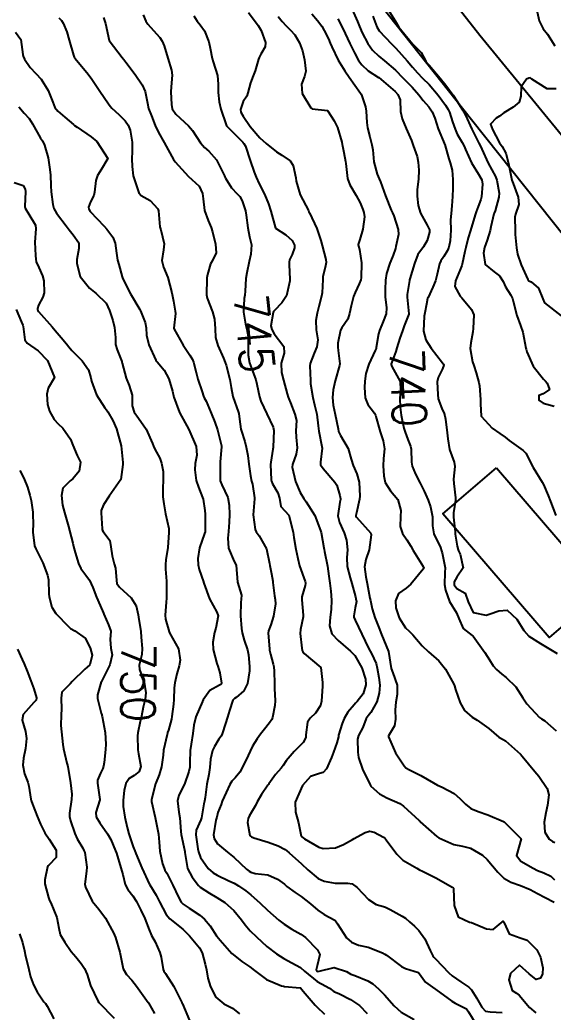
# Model space of a CAD drawing. Header units: metres. Extents: x 298520 to 308411, y 7433745 to 7450750.
# Drawn here: x 304518.4 to 304581.7, y 7439459.6 to 7439577.2 of the extents above; entities that cross this region are included whole.
import ezdxf
from ezdxf.enums import TextEntityAlignment as Align

# ---------------------------------------------------------------- set-up
doc = ezdxf.new("R2010")
doc.units = ezdxf.units.M
doc.header["$LTSCALE"] = 10
for name, color, linetype in [('Cotas', 45, 'Continuous'), ('Curvas de Nivel 1m', 11, 'Continuous'), ('Curvas de Nivel 5m', 15, 'Continuous'), ('Edificações', 30, 'Continuous'), ('Vias Primárias', 230, 'Continuous')]:
    doc.layers.add(name, color=color, linetype=linetype)
doc.styles.add('Style-STANDARD', font='STANDARD.shx')

msp = doc.modelspace()

# ---------------------------------------------------------------- linework, layer by layer
at = {"layer": 'Curvas de Nivel 1m', "flags": 128}
for points, elevation in [([(304557.83, 7439578.37), (304558.45, 7439576.95), (304558.68, 7439576.36), (304559.01, 7439575.63), (304559.68, 7439574.35), (304560.22, 7439573.58), (304560.98, 7439572.87), (304561.66, 7439572.32), (304562.96, 7439571.19), (304563.84, 7439570.3), (304564.94, 7439569.17), (304565.74, 7439568.28), (304566.26, 7439567.62), (304566.91, 7439566.86), (304567.32, 7439566.26), (304567.62, 7439565.53), (304568.03, 7439564.25), (304568.85, 7439562.28), (304568.87, 7439562.25), (304569.29, 7439560.68), (304569.45, 7439560.23), (304569.7, 7439559.34), (304569.78, 7439558.23), (304569.76, 7439557.19), (304569.72, 7439556.23), (304569.66, 7439555.11), (304569.56, 7439554.23), (304569.5, 7439553.48), (304569.53, 7439552.23), (304569.45, 7439550.96), (304569.3, 7439550.23), (304569.13, 7439549.81), (304568.7, 7439549.13), (304568.33, 7439548.6), (304568.18, 7439548.25), (304567.89, 7439547.03), (304567.7, 7439546.25), (304567.41, 7439545.49), (304566.83, 7439544.26), (304566.78, 7439544.12), (304566.63, 7439543.45), (304566.45, 7439542.43), (304566.42, 7439542.26), (304566.38, 7439542.04), (304566.28, 7439540.26), (304566.58, 7439539.23), (304567.19, 7439538.25), (304568.55, 7439536.52), (304568.67, 7439536.36), (304568.69, 7439536.24), (304568.54, 7439535.81), (304568.01, 7439534.76), (304567.91, 7439534.25), (304567.98, 7439532.77), (304568.04, 7439532.24), (304568.48, 7439531.12), (304568.74, 7439530.5), (304568.8, 7439530.24), (304568.88, 7439529.82), (304569.11, 7439528.23), (304569.16, 7439527.51), (304569.38, 7439526.23), (304569.91, 7439524.73), (304570, 7439524.22), (304569.86, 7439522.74), (304569.87, 7439522.23), (304570.07, 7439520.51), (304570.07, 7439520.22), (304569.83, 7439518.72), (304569.83, 7439518.22), (304570.03, 7439516.5), (304570.06, 7439516.22), (304570.29, 7439514.78), (304570.4, 7439514.34), (304570.45, 7439514.22), (304570.65, 7439513.84), (304570.98, 7439512.21), (304570.24, 7439511.11), (304569.91, 7439510.55), (304569.91, 7439510.22), (304570.23, 7439509.79), (304571.23, 7439509.21), (304571.6, 7439508.2), (304572.19, 7439506.91), (304573.73, 7439506.63), (304574.19, 7439506.76), (304575.22, 7439507.13), (304576.2, 7439507.22), (304577.36, 7439506.13), (304578.17, 7439504.8), (304578.79, 7439504.11), (304580.15, 7439503.27), (304582.13, 7439502.07)], 739), ([(304562.15, 7439578.32), (304563.03, 7439576.85), (304563.37, 7439576.31), (304564.99, 7439574.34), (304565.04, 7439574.29), (304566, 7439573.29), (304566.58, 7439572.27), (304566.74, 7439572.03), (304566.97, 7439571.78), (304568.28, 7439570.25), (304568.94, 7439569.44), (304569.82, 7439568.23), (304570.24, 7439567.55), (304570.91, 7439566.48), (304571.07, 7439566.21), (304571.26, 7439565.85), (304572.01, 7439564.2), (304572.86, 7439562.55), (304573.04, 7439562.19), (304573.19, 7439561.85), (304573.94, 7439560.18), (304574.81, 7439558.6), (304574.98, 7439558.17), (304575.26, 7439556.63), (304575.24, 7439556.16), (304574.77, 7439554.53), (304574.67, 7439554.27), (304574.64, 7439554.17), (304574.29, 7439552.63), (304574.18, 7439552.18), (304573.84, 7439551.06), (304573.54, 7439550.18), (304573.39, 7439549.5), (304573.6, 7439548.18), (304574.67, 7439547.3), (304575.32, 7439546.81), (304575.74, 7439546.15), (304576.02, 7439545.51), (304576.65, 7439544.53), (304576.85, 7439544.14), (304576.94, 7439543.83), (304577.37, 7439542.13), (304577.81, 7439540.92), (304578.07, 7439540.13), (304578.44, 7439538.24), (304578.48, 7439538.12), (304578.56, 7439537.8), (304579.3, 7439536.11), (304580.53, 7439534.56), (304580.76, 7439534.33), (304580.97, 7439534.09), (304581.25, 7439533.35), (304580.5, 7439532.85), (304579.98, 7439532.63), (304579.95, 7439532.11), (304580.49, 7439531.74), (304581.8, 7439531.39)], 737), ([(304523.03, 7439577.41), (304523.34, 7439577.1), (304523.56, 7439576.78), (304523.98, 7439575.74), (304524.26, 7439574.77), (304524.76, 7439572.98), (304524.83, 7439572.76), (304524.88, 7439572.67), (304524.97, 7439572.58), (304526.51, 7439570.74), (304526.94, 7439570.15), (304527.88, 7439568.73), (304528.91, 7439567.2), (304529.11, 7439566.92), (304529.3, 7439566.71), (304530.13, 7439565.94), (304530.89, 7439565.2), (304531.25, 7439564.69), (304531.49, 7439564.07), (304531.72, 7439562.68), (304531.72, 7439561.56), (304531.69, 7439560.68), (304531.71, 7439559.79), (304531.86, 7439558.68), (304532.35, 7439557.12), (304532.53, 7439556.67), (304532.78, 7439556.33), (304533.86, 7439555.74), (304534.76, 7439554.77), (304534.82, 7439554.64), (304534.87, 7439554.53), (304535, 7439552.64), (304535.11, 7439552.26), (304535.54, 7439550.63), (304535.44, 7439549.89), (304535.24, 7439548.63), (304535.45, 7439547.86), (304535.94, 7439546.63), (304536.45, 7439544.82), (304536.49, 7439544.62), (304536.63, 7439543.83), (304536.84, 7439542.62), (304536.85, 7439542.38), (304536.67, 7439540.62), (304536.69, 7439540.52), (304537.77, 7439538.61), (304538.55, 7439537.44), (304538.88, 7439536.93), (304539.01, 7439536.59), (304539.32, 7439535.37), (304539.53, 7439534.58), (304540.02, 7439533.06), (304540.18, 7439532.57), (304540.28, 7439532.36), (304540.49, 7439531.97), (304541.1, 7439530.56), (304541.52, 7439529.5), (304541.84, 7439528.56), (304542.31, 7439526.67), (304542.32, 7439526.55), (304542.18, 7439524.78), (304542.17, 7439524.55), (304542.15, 7439522.78), (304542.17, 7439522.55), (304542.37, 7439522.04), (304543.09, 7439520.54), (304543.25, 7439519.63), (304543.28, 7439518.54), (304543.22, 7439517.64), (304543.15, 7439516.54), (304543.09, 7439515.75), (304543.14, 7439514.54), (304543.84, 7439512.96), (304544.06, 7439512.53), (304544.23, 7439510.53), (304544.69, 7439509), (304544.67, 7439508.52), (304544.61, 7439508.12), (304544.56, 7439506.52), (304544.69, 7439505.04), (304544.78, 7439504.52), (304545.02, 7439503.65), (304545.39, 7439502.51), (304545.53, 7439501.91), (304545.64, 7439500.51), (304545.63, 7439500.02), (304545.4, 7439498.51), (304544.96, 7439497.64), (304544.07, 7439496.86), (304543.87, 7439496.73), (304543.67, 7439496.53), (304543.26, 7439495.33), (304543.03, 7439494.54), (304542.79, 7439493.78), (304542.4, 7439492.55), (304542.27, 7439492.28), (304542.01, 7439491.9), (304541.49, 7439491.06), (304541.25, 7439490.56), (304541, 7439489.54), (304540.93, 7439488.56), (304540.81, 7439487.71), (304540.6, 7439486.57), (304540.38, 7439485.02), (304540.3, 7439484.57), (304540.24, 7439484.25), (304539.97, 7439482.58), (304539.89, 7439482.36), (304539.33, 7439481.14), (304539.28, 7439480.59), (304539.51, 7439478.93), (304539.58, 7439478.58), (304539.84, 7439477.88), (304540.74, 7439476.57), (304541.33, 7439476.07), (304541.82, 7439475.81), (304543.2, 7439475.14), (304543.81, 7439474.85), (304544.01, 7439474.73), (304544.35, 7439474.52), (304545.22, 7439473.93), (304545.79, 7439473.48), (304546.92, 7439472.49), (304547.77, 7439471.66), (304549.12, 7439470.47), (304549.75, 7439469.98), (304550.68, 7439469.39), (304551.74, 7439468.82), (304552.27, 7439468.42), (304553.71, 7439466.95), (304553.98, 7439466.41), (304553.69, 7439465.07), (304553.54, 7439464.56), (304553.62, 7439464.41), (304553.68, 7439464.37), (304553.91, 7439464.41), (304555.69, 7439464.84), (304557.17, 7439464.37), (304557.68, 7439464.08), (304558.14, 7439463.89), (304559.67, 7439463.29), (304560.27, 7439462.93), (304560.96, 7439462.32), (304561.65, 7439461.61), (304562.82, 7439460.3), (304563.63, 7439459.57), (304565.19, 7439458.71)], 747), ([(304528.32, 7439577.44), (304528.58, 7439576.72), (304529, 7439574.72), (304530.54, 7439572.7), (304530.73, 7439572.45), (304530.97, 7439572.14), (304532.08, 7439570.68), (304532.93, 7439569.46), (304533.27, 7439568.66), (304533.54, 7439567.29), (304533.68, 7439566.66), (304534.01, 7439565.77), (304534.47, 7439564.65), (304534.87, 7439563.82), (304535.53, 7439562.63), (304535.99, 7439561.77), (304536.64, 7439560.62), (304536.83, 7439560.35), (304538.4, 7439558.6), (304538.8, 7439558.25), (304539.66, 7439557.45), (304540.07, 7439556.58), (304540.13, 7439555.94), (304540.32, 7439554.58), (304540.75, 7439553.39), (304541.08, 7439552.57), (304541.25, 7439552.04), (304541.61, 7439550.56), (304541.7, 7439549.56), (304541.21, 7439548.56), (304541.01, 7439548.23), (304540.67, 7439546.98), (304540.6, 7439546.57), (304540.59, 7439546.5), (304540.54, 7439544.57), (304540.64, 7439544.17), (304541.27, 7439542.56), (304541.48, 7439541.68), (304541.57, 7439540.56), (304541.63, 7439539.5), (304541.88, 7439538.56), (304542.55, 7439537.07), (304542.76, 7439536.55), (304542.87, 7439536.22), (304543.31, 7439534.54), (304543.46, 7439533.59), (304543.68, 7439532.54), (304544.36, 7439530.64), (304544.39, 7439530.53), (304544.47, 7439529.85), (304544.6, 7439528.67), (304544.64, 7439528.53), (304545.11, 7439527.2), (304545.27, 7439526.52), (304545.43, 7439525.54), (304545.56, 7439524.51), (304545.76, 7439523.13), (304545.9, 7439522.51), (304545.99, 7439522.13), (304546.24, 7439520.5), (304546.23, 7439520.38), (304546.08, 7439518.5), (304546.31, 7439516.76), (304546.42, 7439516.5), (304546.78, 7439516.01), (304547.67, 7439514.49), (304548.01, 7439512.73), (304548.05, 7439512.48), (304548.24, 7439511.52), (304548.4, 7439510.65), (304548.43, 7439510.48), (304548.63, 7439508.89), (304548.69, 7439508.47), (304548.73, 7439507.95), (304548.51, 7439506.48), (304548.17, 7439505.47), (304547.9, 7439504.75), (304547.87, 7439504.48), (304548, 7439502.61), (304548.02, 7439502.48), (304548.13, 7439502), (304548.44, 7439500.8), (304548.53, 7439500.48), (304548.59, 7439499.99), (304548.62, 7439498.47), (304548.63, 7439497.93), (304548.68, 7439496.47), (304548.64, 7439495.89), (304548.37, 7439494.48), (304548.29, 7439494.23), (304548.03, 7439493.87), (304547.41, 7439493.09), (304546.94, 7439492.49), (304546.54, 7439491.97), (304546, 7439491.1), (304545.71, 7439490.5), (304545.47, 7439489.99), (304544.76, 7439488.52), (304544.49, 7439488), (304543.95, 7439487.33), (304543.56, 7439486.92), (304543.3, 7439486.54), (304542.87, 7439485.6), (304542.42, 7439484.55), (304542.27, 7439484.19), (304541.9, 7439483.23), (304541.76, 7439482.69), (304541.72, 7439482.55), (304541.66, 7439482.32), (304541.37, 7439480.56), (304541.44, 7439480.13), (304541.86, 7439479.53), (304543.04, 7439478.54), (304543.84, 7439477.88), (304545.29, 7439476.51), (304545.59, 7439476.27), (304545.82, 7439476.15), (304546.3, 7439476.01), (304547.82, 7439475.83), (304548.96, 7439475.32), (304549.81, 7439474.73), (304549.94, 7439474.59), (304550.08, 7439474.46), (304551.08, 7439473.73), (304551.79, 7439473.26), (304552.87, 7439472.42), (304553.77, 7439471.64), (304554.5, 7439471.14), (304555.75, 7439470.47), (304555.86, 7439470.38), (304556.09, 7439470.03), (304557.17, 7439468.37), (304557.73, 7439467.84), (304558.57, 7439467.5), (304559.72, 7439467.26), (304561.44, 7439466.59), (304561.7, 7439466.44), (304561.9, 7439466.31), (304563.69, 7439464.99), (304564.15, 7439464.74), (304565.68, 7439464.27), (304566.52, 7439463.1), (304567.65, 7439462.31), (304567.77, 7439462.24), (304569.64, 7439460.85), (304570.04, 7439460.61), (304570.93, 7439460.2), (304571.38, 7439459.94), (304571.63, 7439459.6), (304572.51, 7439458.18)], 746), ([(304539.03, 7439577.63), (304539.44, 7439577.01), (304539.79, 7439576.59), (304540.29, 7439575.85), (304540.81, 7439574.57), (304540.99, 7439573.8), (304541.22, 7439572.57), (304541.34, 7439572.2), (304541.86, 7439570.56), (304541.94, 7439569.56), (304541.93, 7439568.56), (304542.04, 7439567.43), (304542.23, 7439566.56), (304542.88, 7439564.73), (304542.94, 7439564.6), (304542.97, 7439564.55), (304544.86, 7439562.68), (304544.99, 7439562.52), (304545.17, 7439562.2), (304545.74, 7439560.51), (304546.2, 7439559.12), (304546.43, 7439558.5), (304546.8, 7439557.73), (304547.42, 7439556.49), (304547.9, 7439555.36), (304548.19, 7439554.49), (304548.73, 7439552.48), (304549.94, 7439551.68), (304550.72, 7439551.01), (304551, 7439550.45), (304551, 7439550.15), (304550.7, 7439549.34), (304550.4, 7439548.74), (304550.35, 7439548.46), (304550.35, 7439548.12), (304550.45, 7439546.45), (304550.44, 7439546.24), (304550.02, 7439544.46), (304549.47, 7439543.63), (304548.62, 7439542.7), (304548.51, 7439542.58), (304548.47, 7439542.48), (304548.18, 7439540.9), (304548.28, 7439540.48), (304548.59, 7439539.97), (304549.73, 7439538.46), (304549.76, 7439537.67), (304549.42, 7439536.47), (304549.44, 7439535.38), (304549.66, 7439534.46), (304550.12, 7439532.84), (304550.23, 7439532.45), (304550.3, 7439532.26), (304550.49, 7439531.78), (304551.04, 7439530.44), (304551.21, 7439529.69), (304551.15, 7439528.44), (304551.17, 7439527.71), (304551.31, 7439526.44), (304551.17, 7439525.69), (304550.73, 7439524.45), (304550.71, 7439524.14), (304551.09, 7439522.44), (304551.64, 7439521.16), (304552.08, 7439520.43), (304552.35, 7439520.04), (304553.38, 7439518.42), (304554.08, 7439516.64), (304554.13, 7439516.41), (304554.29, 7439515.5), (304554.46, 7439514.58), (304554.49, 7439514.41), (304554.53, 7439514.16), (304554.9, 7439512.4), (304555.07, 7439511.23), (304555.17, 7439510.4), (304555.3, 7439509.47), (304555.39, 7439508.39), (304555.32, 7439507.27), (304555.2, 7439506.39), (304555.13, 7439505.35), (304555.42, 7439504.39), (304556.15, 7439503.59), (304557.64, 7439502.36), (304558.13, 7439501.82), (304558.96, 7439500.35), (304559.41, 7439499.04), (304559.46, 7439498.35), (304559.14, 7439497.28), (304558.42, 7439496.36), (304558.24, 7439496.18), (304558.06, 7439496), (304557.3, 7439495.11), (304556.89, 7439494.37), (304556.65, 7439493.76), (304556.22, 7439492.38), (304556.19, 7439492.2), (304556, 7439491.48), (304555.61, 7439490.39), (304555.36, 7439489.76), (304554.77, 7439488.4), (304554.39, 7439487.98), (304553.96, 7439487.85), (304552.9, 7439487.48), (304551.94, 7439486.43), (304551.08, 7439484.44), (304551.1, 7439483.25), (304551.33, 7439482.44), (304551.45, 7439482), (304551.79, 7439480.43), (304551.82, 7439480.38), (304551.87, 7439480.34), (304552.18, 7439480.12), (304553.86, 7439479.11), (304554.4, 7439478.95), (304555.86, 7439479.04), (304556.8, 7439479.43), (304557.87, 7439480.04), (304558.08, 7439480.15), (304558.41, 7439480.35), (304559.35, 7439480.87), (304559.88, 7439481.01), (304560.45, 7439480.9), (304561.54, 7439480.32), (304561.72, 7439480.16), (304561.87, 7439479.97), (304563.11, 7439478.3), (304563.84, 7439477.58), (304565.48, 7439476.61), (304565.83, 7439476.43), (304566.17, 7439476.26), (304567.81, 7439475.43), (304569.67, 7439474.36), (304569.8, 7439474.29), (304569.84, 7439474.26), (304569.86, 7439474.22), (304569.86, 7439474.16), (304569.93, 7439472.22), (304570.41, 7439470.86), (304571.75, 7439470.24), (304571.98, 7439470.19), (304573.75, 7439469.45), (304574.56, 7439469.34), (304575.5, 7439470.15), (304575.63, 7439470.27), (304575.75, 7439470.33), (304575.83, 7439470.23), (304575.85, 7439470.15), (304576.43, 7439468.83), (304577.74, 7439468.39), (304578.59, 7439468.11), (304579.72, 7439466.95), (304580.16, 7439466.09), (304580.43, 7439464.83), (304580.39, 7439464.09), (304580.18, 7439463.59), (304579.67, 7439463.45), (304578.81, 7439464.11), (304577.69, 7439465.12), (304576.62, 7439464.14), (304576.4, 7439463.41), (304576.79, 7439462.13), (304577.33, 7439461.8), (304577.65, 7439461.56), (304578.85, 7439460.11), (304579.63, 7439459.48)], 744), ([(304545.53, 7439578.02), (304546.67, 7439576.5), (304547.02, 7439575.9), (304547.53, 7439574.49), (304547.51, 7439573.98), (304546.98, 7439573.08), (304546.78, 7439572.7), (304546.71, 7439572.5), (304546.33, 7439571.13), (304546.09, 7439570.51), (304545.76, 7439569.69), (304545.45, 7439568.51), (304545.31, 7439568.13), (304544.91, 7439567.47), (304544.58, 7439566.52), (304544.62, 7439566.24), (304544.9, 7439565.74), (304545.72, 7439564.51), (304546.86, 7439563.19), (304547.64, 7439562.49), (304548.84, 7439561.54), (304549.5, 7439561.13), (304550.48, 7439560.46), (304550.82, 7439559.91), (304551.14, 7439558.45), (304551.19, 7439558.06), (304551.66, 7439556.44), (304552.63, 7439554.57), (304552.7, 7439554.43), (304552.76, 7439554.31), (304553.64, 7439552.42), (304554.1, 7439551.03), (304554.26, 7439550.41), (304554.69, 7439548.76), (304554.74, 7439548.41), (304554.68, 7439548.02), (304554.36, 7439546.72), (304554.34, 7439546.41), (304554.25, 7439544.81), (304554.17, 7439544.41), (304553.86, 7439543.18), (304553.67, 7439542.42), (304553.5, 7439541.53), (304553.56, 7439540.42), (304553.74, 7439539.25), (304553.64, 7439538.42), (304553.33, 7439537.65), (304552.84, 7439536.43), (304552.8, 7439536.16), (304552.87, 7439534.43), (304552.9, 7439534.04), (304553.16, 7439532.42), (304553.37, 7439531.53), (304553.64, 7439530.42), (304553.81, 7439529.06), (304553.89, 7439528.42), (304554.24, 7439526.6), (304554.26, 7439526.41), (304554.07, 7439524.75), (304554.06, 7439524.41), (304554.4, 7439523.99), (304555.78, 7439522.39), (304555.99, 7439522), (304556.36, 7439520.78), (304556.43, 7439520.38), (304556.43, 7439520.31), (304556.35, 7439520), (304556.14, 7439518.38), (304556.32, 7439517.61), (304556.88, 7439516.37), (304557.16, 7439515.5), (304557.29, 7439514.37), (304557.21, 7439513.43), (304557.25, 7439512.37), (304557.58, 7439511.03), (304557.78, 7439510.36), (304558.22, 7439508.78), (304558.31, 7439508.36), (304558.32, 7439508.25), (304558.2, 7439507.47), (304558.02, 7439506.52), (304558.04, 7439506.36), (304558.18, 7439506.01), (304558.99, 7439504.35), (304559.78, 7439502.7), (304559.97, 7439502.34), (304560.13, 7439502.05), (304560.67, 7439500.88), (304560.8, 7439500.33), (304560.99, 7439499.22), (304561.09, 7439498.33), (304561.04, 7439497.36), (304560.76, 7439496.33), (304560.05, 7439495.09), (304559.71, 7439494.68), (304559.49, 7439494.35), (304559.08, 7439493.3), (304558.57, 7439492.35), (304558.44, 7439491.93), (304558.49, 7439490.36), (304558.59, 7439489.75), (304559.05, 7439488.35), (304559.95, 7439486.5), (304560.05, 7439486.34), (304561.05, 7439485.44), (304561.93, 7439484.98), (304563.48, 7439484.29), (304563.92, 7439483.99), (304565.77, 7439482.26), (304565.83, 7439482.2), (304565.89, 7439482.11), (304566.89, 7439481.24), (304567.87, 7439480.39), (304568.09, 7439480.24), (304569.87, 7439479.44), (304570.9, 7439479.24), (304571.86, 7439479.01), (304573.3, 7439478.18), (304573.85, 7439477.65), (304575.09, 7439476.16), (304575.82, 7439475.45), (304576.64, 7439474.97), (304577.81, 7439474.58), (304578.93, 7439474.11), (304579.8, 7439473.63), (304580.72, 7439473.16), (304581.78, 7439472.58)], 743), ([(304549.03, 7439577.55), (304549.52, 7439576.96), (304550, 7439576.47), (304550.51, 7439575.95), (304551.01, 7439575.37), (304551.58, 7439574.44), (304551.93, 7439573.49), (304552.19, 7439572.44), (304552.32, 7439571.07), (304552.18, 7439570.44), (304551.82, 7439569.56), (304551.91, 7439568.44), (304552.91, 7439566.75), (304553.09, 7439566.62), (304554.9, 7439566.41), (304555.69, 7439565.2), (304556.1, 7439564.39), (304556.58, 7439562.66), (304556.65, 7439562.38), (304556.69, 7439562.22), (304556.84, 7439561.44), (304557.04, 7439560.38), (304557.06, 7439560.14), (304557.27, 7439558.38), (304557.54, 7439557.63), (304558.28, 7439556.36), (304558.77, 7439555.49), (304559.1, 7439554.69), (304559.21, 7439554.35), (304559.28, 7439553.83), (304559.08, 7439552.35), (304558.72, 7439551.13), (304558.54, 7439550.54), (304558.58, 7439550.36), (304558.71, 7439549.93), (304558.92, 7439548.36), (304558.88, 7439546.57), (304558.84, 7439546.36), (304558.66, 7439545.88), (304558.17, 7439544.84), (304558, 7439544.37), (304557.71, 7439543.29), (304557.52, 7439542.37), (304557.3, 7439541.68), (304556.6, 7439540.67), (304556.44, 7439540.38), (304556.13, 7439538.83), (304556.12, 7439538.39), (304556.16, 7439537.98), (304556.35, 7439536.38), (304556.34, 7439536.18), (304555.81, 7439534.39), (304555.59, 7439533.31), (304555.51, 7439532.39), (304555.58, 7439531.49), (304555.79, 7439530.39), (304556.15, 7439528.68), (304556.22, 7439528.38), (304556.27, 7439528.21), (304556.44, 7439527.92), (304557.35, 7439526.37), (304557.7, 7439525.08), (304557.93, 7439524.36), (304558.39, 7439523.36), (304558.65, 7439522.36), (304558.73, 7439520.73), (304558.7, 7439520.35), (304558.34, 7439518.73), (304558.26, 7439518.43), (304558.26, 7439518.36), (304558.33, 7439518.22), (304560.02, 7439516.33), (304560.08, 7439516.12), (304559.83, 7439514.34), (304559.43, 7439513.19), (304559.27, 7439512.35), (304559.43, 7439511.16), (304559.61, 7439510.35), (304559.94, 7439508.62), (304559.99, 7439508.34), (304560.2, 7439507.37), (304560.52, 7439506.33), (304560.99, 7439505.14), (304561.29, 7439504.32), (304562.13, 7439502.31), (304562.46, 7439500.31), (304562.64, 7439499.77), (304563.15, 7439498.3), (304563.17, 7439497.21), (304563, 7439496.3), (304562.94, 7439495.41), (304562.98, 7439494.3), (304562.84, 7439493.5), (304562.15, 7439492.31), (304562.13, 7439492.19), (304562.98, 7439490.3), (304563.98, 7439488.76), (304564.21, 7439488.52), (304564.64, 7439488.28), (304565.96, 7439487.62), (304567.46, 7439486.73), (304567.95, 7439486.47), (304568.49, 7439486.23), (304569.94, 7439485.48), (304570.6, 7439484.88), (304571.25, 7439484.2), (304571.92, 7439483.7), (304572.76, 7439483.33), (304573.9, 7439482.94), (304575.77, 7439482.14), (304575.86, 7439482.1), (304575.89, 7439482.08), (304577.87, 7439480.12), (304577.31, 7439478.13), (304577.84, 7439477.45), (304579.31, 7439476.63), (304579.83, 7439476.37), (304580.58, 7439476.09), (304581.41, 7439475.67), (304581.81, 7439475.25)], 742), ([(304553.04, 7439577.86), (304553.71, 7439577.1), (304554.24, 7439576.41), (304554.52, 7439575.91), (304555, 7439574.92), (304555.23, 7439574.4), (304555.41, 7439573.97), (304556.16, 7439572.39), (304556.96, 7439571.12), (304557.48, 7439570.37), (304558.8, 7439568.48), (304558.88, 7439568.36), (304558.92, 7439568.26), (304559.41, 7439566.85), (304559.48, 7439566.35), (304559.55, 7439565.01), (304559.65, 7439564.35), (304559.93, 7439563.28), (304560.17, 7439562.34), (304560.26, 7439561.75), (304560.41, 7439560.34), (304560.81, 7439558.88), (304561.03, 7439558.33), (304561.17, 7439557.96), (304561.79, 7439556.32), (304562.46, 7439554.62), (304562.59, 7439554.31), (304562.76, 7439553.93), (304563.28, 7439552.3), (304563.31, 7439551.72), (304563.02, 7439550.31), (304562.96, 7439550.05), (304562.7, 7439549.27), (304562.4, 7439548.6), (304562.29, 7439548.31), (304561.89, 7439547.1), (304561.78, 7439546.32), (304561.75, 7439545.22), (304561.74, 7439544.32), (304561.9, 7439543.04), (304561.87, 7439542.32), (304561.51, 7439541.42), (304561.05, 7439540.33), (304560.96, 7439539.96), (304560.69, 7439538.33), (304560.67, 7439538.22), (304560.56, 7439537.98), (304559.82, 7439536.34), (304559.45, 7439535.27), (304559.32, 7439534.35), (304559.28, 7439533.58), (304559.36, 7439532.35), (304559.7, 7439531.56), (304560.48, 7439530.54), (304560.59, 7439530.33), (304560.63, 7439530.16), (304561.16, 7439528.32), (304561.49, 7439527.26), (304561.65, 7439526.32), (304561.56, 7439525.17), (304561.52, 7439524.32), (304561.58, 7439523.13), (304561.72, 7439522.32), (304562.36, 7439521.34), (304563.24, 7439520.3), (304563.6, 7439519.03), (304563.56, 7439518.3), (304563.51, 7439517.11), (304563.8, 7439516.3), (304564.3, 7439515.53), (304564.78, 7439514.77), (304565.05, 7439514.28), (304566.25, 7439512.38), (304566.32, 7439512.26), (304566.33, 7439512.19), (304566.25, 7439512.08), (304564.77, 7439510.28), (304564.23, 7439509.82), (304563.34, 7439509.18), (304562.98, 7439508.3), (304563.01, 7439507.49), (304563.39, 7439506.3), (304564.17, 7439505.09), (304564.58, 7439504.7), (304565.02, 7439504.28), (304566.14, 7439502.96), (304566.89, 7439502.25), (304568.12, 7439501.19), (304568.9, 7439500.23), (304569.89, 7439498.43), (304569.97, 7439498.22), (304570.09, 7439497.81), (304570.65, 7439496.21), (304571.16, 7439495.31), (304572.05, 7439494.53), (304572.64, 7439494.18), (304574.03, 7439493.17), (304575.21, 7439492.15), (304575.74, 7439491.87), (304576.01, 7439491.7), (304577.79, 7439490.12), (304577.99, 7439489.9), (304579.51, 7439488.1), (304579.96, 7439487.55), (304580.97, 7439486.08), (304581.16, 7439485.3), (304581.01, 7439484.08), (304580.81, 7439483.18), (304580.6, 7439482.09), (304580.67, 7439480.88), (304581.21, 7439480.08), (304581.58, 7439479.79), (304581.87, 7439479.65)], 741), ([(304560.28, 7439577.59), (304560.75, 7439576.33), (304561.02, 7439575.88), (304562.5, 7439574.31), (304562.99, 7439573.82), (304564.34, 7439572.3), (304564.97, 7439571.55), (304565.56, 7439570.88), (304566.16, 7439570.27), (304566.94, 7439569.49), (304568.04, 7439568.25), (304568.91, 7439567.05), (304569.22, 7439566.54), (304569.36, 7439566.23), (304569.74, 7439565.08), (304570.03, 7439564.22), (304570.28, 7439563.63), (304570.86, 7439562.64), (304571.1, 7439562.21), (304571.28, 7439561.78), (304571.98, 7439560.2), (304572.81, 7439558.86), (304573.2, 7439558.19), (304573.3, 7439557.68), (304573.15, 7439556.19), (304573.08, 7439555.89), (304572.77, 7439555.04), (304572.53, 7439554.42), (304572.46, 7439554.19), (304572.08, 7439552.86), (304571.88, 7439552.2), (304571.6, 7439551.33), (304571.31, 7439550.2), (304571.2, 7439549.71), (304570.88, 7439548.21), (304570.85, 7439548.04), (304570.68, 7439547.64), (304570.09, 7439546.22), (304570, 7439545.56), (304570.64, 7439544.41), (304570.83, 7439544.21), (304571.98, 7439542.84), (304572.25, 7439542.19), (304572.19, 7439540.6), (304572.13, 7439540.19), (304571.89, 7439538.88), (304571.84, 7439538.2), (304572.11, 7439536.63), (304572.24, 7439536.19), (304572.53, 7439535.34), (304572.87, 7439534.19), (304572.92, 7439533.79), (304573.03, 7439532.18), (304573.03, 7439531.64), (304573.13, 7439530.18), (304574.45, 7439528.76), (304575.35, 7439528.16), (304575.98, 7439527.69), (304576.43, 7439527.33), (304578.13, 7439526.12), (304578.42, 7439525.79), (304579.28, 7439524.11), (304580.38, 7439522.38), (304580.52, 7439522.1), (304581.06, 7439520.79), (304581.36, 7439520.08), (304581.98, 7439518.42)], 738), ([(304579.78, 7439578.11), (304579.99, 7439577.06), (304580.47, 7439576.1), (304581.01, 7439575.46), (304581.86, 7439574.08)], 736), ([(304517.89, 7439575.72), (304518.5, 7439574.85), (304518.77, 7439573.05), (304518.8, 7439572.84), (304518.97, 7439572.49), (304519.64, 7439571.51), (304520.3, 7439570.82), (304520.94, 7439570.13), (304521.77, 7439568.8), (304522.31, 7439567.39), (304522.57, 7439566.79), (304522.9, 7439566.34), (304523.73, 7439565.62), (304524.75, 7439564.76), (304524.88, 7439564.66), (304525.19, 7439564.44), (304526.86, 7439563.31), (304527.53, 7439562.73), (304528.83, 7439560.72), (304528.07, 7439559.47), (304527.63, 7439558.73), (304527.41, 7439558.12), (304527.24, 7439556.74), (304527.17, 7439556.34), (304526.77, 7439555.59), (304526.55, 7439554.96), (304526.57, 7439554.74), (304526.76, 7439554.44), (304528.39, 7439552.72), (304528.73, 7439552.35), (304529.43, 7439551.42), (304529.71, 7439550.7), (304529.88, 7439549.52), (304529.98, 7439548.7), (304530.14, 7439548.16), (304530.54, 7439546.69), (304530.57, 7439546.6), (304530.66, 7439546.41), (304531.53, 7439544.68), (304532.62, 7439542.84), (304532.71, 7439542.67), (304533.25, 7439541.31), (304533.38, 7439540.66), (304533.44, 7439539.8), (304533.69, 7439538.66), (304534.54, 7439536.83), (304534.62, 7439536.72), (304534.69, 7439536.65), (304535.52, 7439535.63), (304536.09, 7439534.63), (304536.5, 7439533.17), (304536.62, 7439532.62), (304536.67, 7439532.44), (304537.36, 7439530.61), (304538.45, 7439528.6), (304539.32, 7439526.59), (304539.4, 7439525.57), (304539.21, 7439524.59), (304539.15, 7439523.83), (304539.33, 7439522.59), (304539.58, 7439521.79), (304540.08, 7439520.57), (304540.14, 7439520.36), (304540.34, 7439519.02), (304540.39, 7439518.57), (304540.39, 7439518.51), (304540.38, 7439516.57), (304540.37, 7439516.5), (304540.3, 7439516.28), (304539.72, 7439514.58), (304539.53, 7439513.32), (304539.57, 7439512.58), (304539.68, 7439512.01), (304540.19, 7439510.57), (304540.2, 7439510.53), (304540.23, 7439510.4), (304540.9, 7439508.56), (304541.79, 7439506.95), (304541.91, 7439506.55), (304541.65, 7439505.07), (304541.5, 7439504.56), (304541.3, 7439503.41), (304541.35, 7439502.56), (304541.78, 7439500.89), (304541.89, 7439500.55), (304542.11, 7439499.77), (304542.32, 7439498.55), (304542.23, 7439498.41), (304542.09, 7439498.33), (304540.95, 7439497.69), (304540.15, 7439496.57), (304540.13, 7439496.5), (304540.06, 7439496.37), (304539.29, 7439494.58), (304539.03, 7439493.58), (304538.92, 7439492.59), (304538.73, 7439491.32), (304538.62, 7439490.59), (304538.55, 7439489.16), (304538.55, 7439488.59), (304538.46, 7439488.1), (304537.94, 7439486.6), (304537.27, 7439485.26), (304537.1, 7439484.61), (304537.26, 7439483.25), (304537.37, 7439482.61), (304537.5, 7439480.98), (304537.55, 7439480.6), (304537.86, 7439479.14), (304537.96, 7439478.6), (304537.98, 7439478.47), (304538.3, 7439476.6), (304538.84, 7439475.56), (304539.59, 7439474.58), (304539.8, 7439474.37), (304540.9, 7439473.67), (304541.79, 7439473.15), (304542.72, 7439472.54), (304543.77, 7439471.63), (304544.69, 7439470.52), (304545.13, 7439469.9), (304545.74, 7439469.2), (304546.47, 7439468.49), (304547.72, 7439467.36), (304548.85, 7439466.47), (304549.7, 7439465.92), (304550.66, 7439465.41), (304551.69, 7439464.87), (304552.19, 7439464.42), (304553.67, 7439463.2), (304554.2, 7439462.93), (304555.13, 7439462.39), (304555.66, 7439462.03), (304556.31, 7439461.72), (304557.64, 7439461.08), (304558.68, 7439460.35), (304559.62, 7439459.41)], 748), ([(304582.02, 7439568.99), (304580.94, 7439568.98), (304579.15, 7439570.12), (304579.05, 7439570.22), (304578.95, 7439570.28), (304578.8, 7439570.27), (304578.49, 7439570.12), (304577.86, 7439569.21), (304577.85, 7439568.13), (304577.65, 7439567.4), (304576.91, 7439566.83), (304575.82, 7439566.16), (304575.3, 7439565.76), (304574.89, 7439565.53), (304574.25, 7439564.81), (304574.49, 7439564.17), (304574.87, 7439563.42), (304575.29, 7439562.59), (304575.6, 7439562.16), (304576.06, 7439561.36), (304576.36, 7439560.15), (304576.77, 7439558.17), (304576.78, 7439558.14), (304576.79, 7439558.12), (304576.8, 7439558.07), (304577.53, 7439556.13), (304577.61, 7439555.29), (304577.2, 7439554.14), (304577.12, 7439553.77), (304577.15, 7439552.14), (304577.16, 7439551.71), (304577.3, 7439550.13), (304577.45, 7439549.38), (304577.86, 7439548.13), (304578.67, 7439546.39), (304578.79, 7439546.24), (304579.04, 7439546.11), (304579.91, 7439545.36), (304580.44, 7439544.1), (304580.64, 7439543.63), (304582.61, 7439542.07)], 736), ([(304518.3, 7439566.85), (304518.9, 7439566.12), (304519.51, 7439565.46), (304519.92, 7439564.82), (304520.86, 7439563.16), (304521.08, 7439562.81), (304521.34, 7439562.31), (304521.78, 7439560.8), (304521.91, 7439559.7), (304522.02, 7439558.8), (304522.09, 7439557.5), (304522.11, 7439556.8), (304522.3, 7439555.26), (304522.44, 7439554.79), (304522.76, 7439554.27), (304523.91, 7439552.77), (304524.24, 7439552.28), (304524.72, 7439551.7), (304525.39, 7439550.75), (304525.4, 7439550.05), (304525.16, 7439548.76), (304525.15, 7439548.28), (304525.56, 7439546.75), (304526.65, 7439545.37), (304527.46, 7439544.73), (304528.63, 7439543.6), (304529.04, 7439542.71), (304529.42, 7439541.53), (304529.65, 7439540.7), (304529.75, 7439539.52), (304529.75, 7439538.7), (304529.93, 7439538.07), (304530.49, 7439536.69), (304530.5, 7439536.65), (304530.54, 7439536.48), (304531.01, 7439534.69), (304531.38, 7439533.81), (304531.72, 7439532.68), (304531.74, 7439531.42), (304531.98, 7439530.67), (304532.47, 7439529.96), (304533.4, 7439528.66), (304534.14, 7439526.94), (304534.24, 7439526.65), (304534.42, 7439526.3), (304534.99, 7439525.23), (304535.2, 7439524.64), (304535.4, 7439523.62), (304535.42, 7439522.63), (304535.35, 7439521.62), (304535.38, 7439520.63), (304535.5, 7439519.79), (304535.7, 7439518.63), (304536.06, 7439516.87), (304536.09, 7439516.62), (304536.09, 7439516.41), (304535.97, 7439514.62), (304535.73, 7439513.15), (304535.68, 7439512.63), (304535.69, 7439512.07), (304535.78, 7439510.63), (304535.8, 7439510.2), (304535.78, 7439508.63), (304535.75, 7439508.17), (304535.65, 7439506.63), (304535.67, 7439506.12), (304536.1, 7439504.62), (304536.16, 7439504.51), (304537.22, 7439502.61), (304537.43, 7439501.29), (304537.31, 7439500.61), (304537.04, 7439499.67), (304536.79, 7439498.61), (304536.72, 7439497.98), (304536.67, 7439496.61), (304536.62, 7439496.05), (304536.45, 7439494.62), (304536.38, 7439494.27), (304536.02, 7439492.97), (304535.93, 7439492.7), (304535.91, 7439492.62), (304535.87, 7439492.48), (304535.46, 7439490.63), (304535.39, 7439490.03), (304535.21, 7439488.63), (304534.91, 7439487.69), (304534.5, 7439486.64), (304534.03, 7439484.75), (304534.02, 7439484.65), (304534.04, 7439484.53), (304534.44, 7439482.64), (304534.69, 7439481.45), (304534.86, 7439480.64), (304534.94, 7439479.71), (304535, 7439478.63), (304535.33, 7439477.13), (304535.51, 7439476.62), (304535.61, 7439476.41), (304535.82, 7439476.03), (304536.54, 7439474.61), (304537.21, 7439473.18), (304537.54, 7439472.6), (304537.78, 7439472.36), (304538.49, 7439471.88), (304539.76, 7439471.04), (304540.32, 7439470.57), (304540.97, 7439469.78), (304541.73, 7439468.61), (304541.78, 7439468.55), (304542.17, 7439468.11), (304543.55, 7439466.53), (304543.7, 7439466.39), (304544.75, 7439465.57), (304545.69, 7439464.94), (304546.24, 7439464.49), (304547.67, 7439463.43), (304549.44, 7439462.68), (304549.66, 7439462.63), (304549.81, 7439462.61), (304551.66, 7439462.44), (304551.69, 7439462.43), (304552.03, 7439462.05), (304553.44, 7439460.41), (304553.63, 7439460.19), (304554.56, 7439459.34)], 749), ([(304517.95, 7439542.85), (304518.6, 7439541.33), (304518.74, 7439540.98), (304518.78, 7439540.84), (304518.99, 7439539.25), (304519.28, 7439538.83), (304520.56, 7439537.95), (304521.7, 7439536.8), (304522.52, 7439534.79), (304521.77, 7439533.53), (304521.59, 7439532.8), (304521.7, 7439531.57), (304521.92, 7439530.8), (304522.46, 7439529.78), (304522.95, 7439529.27), (304523.51, 7439528.77), (304524.43, 7439527.48), (304524.69, 7439526.76), (304525.2, 7439525.55), (304525.6, 7439524.75), (304525.45, 7439523.69), (304524.69, 7439522.77), (304524.37, 7439522.52), (304523.49, 7439521.65), (304523.33, 7439520.78), (304523.48, 7439519.64), (304523.69, 7439518.78), (304524.24, 7439516.84), (304524.26, 7439516.77), (304524.3, 7439516.63), (304524.67, 7439515.15), (304524.78, 7439514.76), (304524.98, 7439514.05), (304525.37, 7439512.75), (304525.64, 7439512.15), (304526.24, 7439511.36), (304526.68, 7439510.74), (304527.05, 7439509.9), (304527.51, 7439508.73), (304528.19, 7439507.11), (304528.31, 7439506.85), (304528.37, 7439506.72), (304528.92, 7439505.46), (304529.18, 7439504.7), (304529.11, 7439503.74), (304529.2, 7439502.7), (304529.35, 7439501.92), (304529.08, 7439500.71), (304528.09, 7439498.76), (304528.08, 7439498.74), (304528.06, 7439498.72), (304527.63, 7439497.17), (304527.61, 7439496.72), (304528.05, 7439495), (304528.12, 7439494.8), (304528.14, 7439494.72), (304528.16, 7439494.6), (304528.52, 7439492.71), (304528.6, 7439491.31), (304528.56, 7439490.71), (304528.4, 7439489.14), (304528.34, 7439488.71), (304528.24, 7439488.45), (304527.96, 7439487.89), (304527.62, 7439487.05), (304527.6, 7439486.72), (304527.88, 7439484.76), (304527.88, 7439484.72), (304527.42, 7439483.22), (304527.45, 7439482.72), (304527.89, 7439481.99), (304528.8, 7439480.71), (304529.19, 7439480.02), (304529.76, 7439478.69), (304529.85, 7439478.42), (304530.39, 7439476.68), (304530.62, 7439475.87), (304530.9, 7439474.68), (304531.2, 7439474.08), (304531.79, 7439473.35), (304532.24, 7439472.67), (304532.77, 7439471.65), (304533.23, 7439470.66), (304533.74, 7439469.33), (304533.94, 7439468.85), (304534.04, 7439468.65), (304534.45, 7439467.91), (304534.99, 7439466.63), (304535.15, 7439466.08), (304535.41, 7439464.62), (304535.48, 7439464.42), (304535.68, 7439464.13), (304536.67, 7439462.61), (304537.63, 7439460.72), (304537.68, 7439460.6), (304537.7, 7439460.53), (304538.51, 7439458.59)], 751), ([(304518.39, 7439523.77), (304518.89, 7439522.83), (304519.31, 7439521.78), (304519.57, 7439520.82), (304519.73, 7439520.2), (304519.95, 7439518.82), (304519.97, 7439517.15), (304519.95, 7439516.82), (304519.94, 7439516.45), (304520.14, 7439514.81), (304520.28, 7439514.46), (304521.14, 7439512.8), (304521.68, 7439511.35), (304521.79, 7439510.79), (304521.86, 7439509.15), (304521.88, 7439508.79), (304522.19, 7439507.57), (304522.67, 7439506.79), (304524.17, 7439505.26), (304524.43, 7439505.03), (304524.94, 7439504.76), (304526.15, 7439503.87), (304526.75, 7439502.73), (304526.98, 7439501.87), (304526.71, 7439500.73), (304526.4, 7439500.44), (304526.11, 7439500.2), (304524.59, 7439498.76), (304524.36, 7439498.49), (304524.08, 7439498.2), (304523.38, 7439497.47), (304523.3, 7439496.78), (304523.35, 7439495.48), (304523.3, 7439494.78), (304523.25, 7439493.55), (304523.33, 7439492.78), (304523.5, 7439491.27), (304523.57, 7439490.77), (304523.98, 7439489.08), (304524.05, 7439488.84), (304524.07, 7439488.77), (304524.08, 7439488.66), (304524.42, 7439486.76), (304524.58, 7439485.41), (304524.53, 7439484.76), (304524.3, 7439483.16), (304524.3, 7439482.76), (304524.41, 7439482.25), (304524.91, 7439480.75), (304525.21, 7439480.1), (304525.86, 7439479), (304526.01, 7439478.74), (304526.1, 7439478.48), (304526.34, 7439476.73), (304526.29, 7439476.26), (304526.12, 7439474.74), (304526.18, 7439474.36), (304527, 7439472.73), (304527.77, 7439471.76), (304528.57, 7439470.71), (304529.55, 7439468.88), (304529.63, 7439468.7), (304529.73, 7439468.41), (304530.26, 7439466.69), (304530.49, 7439465.49), (304530.67, 7439464.69), (304531.04, 7439464.04), (304531.67, 7439463.36), (304532.26, 7439462.66), (304533.63, 7439460.7), (304533.66, 7439460.65), (304534.39, 7439459.41)], 752), ([(304518.13, 7439502.6), (304518.66, 7439501.37), (304518.91, 7439500.83), (304519.26, 7439499.98), (304519.71, 7439498.82), (304520.08, 7439497.9), (304520.38, 7439496.81), (304520.33, 7439496.54), (304520.06, 7439496.28), (304518.8, 7439494.83), (304518.69, 7439494.17), (304519.09, 7439492.82), (304519.18, 7439492), (304519.09, 7439490.82), (304518.84, 7439489.68), (304518.74, 7439488.83), (304518.97, 7439487.81), (304519.35, 7439486.82), (304519.47, 7439486.35), (304519.7, 7439484.81), (304519.75, 7439484.64), (304519.92, 7439484.2), (304520.46, 7439482.8), (304520.84, 7439481.85), (304521.35, 7439480.8), (304521.87, 7439480.06), (304522.73, 7439478.78), (304522.73, 7439477.89), (304521.83, 7439476.99), (304521.73, 7439476.89), (304521.69, 7439476.79), (304521.35, 7439475.25), (304521.36, 7439474.79), (304521.79, 7439473.16), (304521.92, 7439472.79), (304522.06, 7439472.5), (304522.79, 7439470.78), (304523.01, 7439469.51), (304523.19, 7439468.78), (304523.72, 7439467.84), (304524.5, 7439466.76), (304525.05, 7439466.1), (304525.69, 7439465.33), (304526.08, 7439464.74), (304526.39, 7439464.01), (304526.8, 7439462.73), (304527.64, 7439460.9), (304527.77, 7439460.72), (304529.61, 7439458.87)], 753), ([(304518.38, 7439468.83), (304518.71, 7439467.83), (304518.95, 7439466.82), (304519.07, 7439466.2), (304519.42, 7439464.81), (304519.48, 7439464.61), (304519.67, 7439463.73), (304520.01, 7439462.81), (304520.47, 7439461.98), (304521.26, 7439460.79), (304521.43, 7439460.59), (304521.63, 7439460.29), (304522.45, 7439458.78)], 754)]:
    msp.add_lwpolyline(points, dxfattribs=dict(at, elevation=elevation))
at = {"layer": 'Curvas de Nivel 5m', "flags": 128}
for points, elevation in [([(304533.03, 7439577.75), (304533.35, 7439576.99), (304533.57, 7439576.66), (304534.27, 7439575.91), (304535.01, 7439575.09), (304535.3, 7439574.64), (304535.54, 7439574.09), (304535.96, 7439572.63), (304536.4, 7439571.18), (304536.47, 7439570.62), (304536.34, 7439569.22), (304536.32, 7439568.63), (304536.39, 7439567.15), (304536.49, 7439566.62), (304536.9, 7439566), (304538.39, 7439564.6), (304538.87, 7439564.03), (304539.83, 7439562.59), (304540.32, 7439562.05), (304540.84, 7439561.59), (304541.75, 7439560.56), (304542.67, 7439558.68), (304542.73, 7439558.55), (304542.8, 7439558.4), (304543.51, 7439557.26), (304544.18, 7439556.53), (304544.48, 7439556.23), (304544.77, 7439555.71), (304545.18, 7439554.52), (304545.27, 7439554), (304545.43, 7439552.52), (304545.65, 7439551.45), (304545.9, 7439550.51), (304545.81, 7439549.4), (304545.6, 7439548.52), (304545.33, 7439547.18), (304545.23, 7439546.52), (304545.13, 7439545.01), (304545.08, 7439544.52), (304545.01, 7439544.15), (304544.93, 7439542.53), (304545.18, 7439541.11), (304545.34, 7439540.52), (304545.48, 7439539.62), (304545.49, 7439538.52), (304545.47, 7439537.44), (304545.64, 7439536.51), (304545.9, 7439535.88), (304546.39, 7439534.5), (304546.51, 7439533.97), (304546.82, 7439532.5), (304547, 7439531.98), (304547.7, 7439530.49), (304548.45, 7439528.91), (304548.53, 7439528.48), (304548.46, 7439526.51), (304548.45, 7439526.48), (304548.42, 7439526.29), (304548.16, 7439524.73), (304548.14, 7439524.48), (304548.21, 7439522.65), (304548.24, 7439522.48), (304548.37, 7439522.17), (304548.99, 7439521.1), (304549.21, 7439520.47), (304549.37, 7439519.49), (304550.33, 7439518.45), (304550.83, 7439516.44), (304550.91, 7439515.83), (304551.13, 7439514.44), (304551.37, 7439513.34), (304551.58, 7439512.44), (304552.23, 7439510.61), (304552.29, 7439510.43), (304552.29, 7439510.37), (304552.23, 7439510.14), (304551.86, 7439508.79), (304551.86, 7439508.43), (304552.01, 7439506.6), (304552, 7439506.43), (304551.69, 7439504.91), (304551.66, 7439504.43), (304551.87, 7439502.7), (304551.9, 7439502.43), (304551.96, 7439502.26), (304552.13, 7439502.08), (304554.11, 7439500.41), (304554.32, 7439498.63), (304554.32, 7439498.41), (304554.31, 7439498.18), (304554.2, 7439496.41), (304554.06, 7439495.92), (304553.46, 7439495.01), (304552.83, 7439494.42), (304552.53, 7439493.93), (304552.34, 7439492.43), (304552.31, 7439492.13), (304552, 7439491.52), (304550.96, 7439490.45), (304549.98, 7439489.36), (304549.65, 7439488.79), (304549.4, 7439488.47), (304548.72, 7439487.72), (304547.95, 7439486.64), (304547.88, 7439486.55), (304547.83, 7439486.48), (304547.07, 7439485.35), (304546.57, 7439484.49), (304546.34, 7439484.07), (304545.9, 7439483.25), (304545.62, 7439482.78), (304545.47, 7439482.51), (304545.42, 7439482.04), (304545.68, 7439480.5), (304545.78, 7439480.41), (304545.87, 7439480.35), (304546.15, 7439480.21), (304547.87, 7439479.7), (304549.04, 7439479.29), (304549.86, 7439478.84), (304550.07, 7439478.67), (304550.34, 7439478.45), (304551.83, 7439477.13), (304552.58, 7439476.42), (304553.81, 7439475.42), (304554.51, 7439475.1), (304555.81, 7439474.84), (304557.32, 7439474.86), (304557.81, 7439474.79), (304558.4, 7439474.35), (304559.78, 7439472.92), (304560.69, 7439472.33), (304561.53, 7439472.07), (304561.77, 7439471.99), (304562.34, 7439471.73), (304563.76, 7439470.95), (304564.16, 7439470.69), (304564.64, 7439470.28), (304565.22, 7439469.74), (304565.74, 7439469.24), (304566.46, 7439468.25), (304567.09, 7439466.87), (304567.38, 7439466.24), (304567.52, 7439466.07), (304567.7, 7439465.89), (304569.3, 7439464.22), (304569.68, 7439463.88), (304570.7, 7439463.17), (304571.66, 7439462.51), (304571.97, 7439462.19), (304572.56, 7439461.26), (304573.21, 7439460.17), (304573.63, 7439459.7), (304574.18, 7439459.61), (304575.63, 7439459.53)], 745), ([(304556.13, 7439577.3), (304556.61, 7439576.38), (304557.01, 7439575.53), (304557.55, 7439574.37), (304558.11, 7439573.24), (304558.58, 7439572.36), (304558.97, 7439571.82), (304559.73, 7439571.12), (304560.95, 7439570.35), (304560.99, 7439570.33), (304562.93, 7439568.69), (304563.26, 7439568.31), (304563.53, 7439567.69), (304563.56, 7439566.3), (304563.76, 7439565.44), (304564.25, 7439564.3), (304564.86, 7439562.85), (304565.08, 7439562.29), (304565.53, 7439560.97), (304565.67, 7439560.28), (304565.74, 7439559.35), (304565.7, 7439558.28), (304565.55, 7439557.04), (304565.52, 7439556.28), (304565.66, 7439555.16), (304565.95, 7439554.27), (304566.74, 7439552.83), (304566.98, 7439552.26), (304567, 7439551.99), (304566.72, 7439551.02), (304566.28, 7439550.27), (304565.62, 7439549.36), (304565.2, 7439548.28), (304564.66, 7439546.48), (304564.62, 7439546.34), (304564.61, 7439546.29), (304564.34, 7439544.6), (304564.34, 7439544.29), (304564.56, 7439542.34), (304564.56, 7439542.29), (304564, 7439540.89), (304563.78, 7439540.3), (304563.46, 7439539.42), (304563.13, 7439538.3), (304563.02, 7439537.85), (304562.55, 7439536.6), (304562.47, 7439536.39), (304562.46, 7439536.31), (304562.54, 7439536.09), (304563.5, 7439534.3), (304563.55, 7439533.26), (304563.49, 7439532.3), (304563.53, 7439531.26), (304563.63, 7439530.3), (304563.96, 7439528.79), (304564.1, 7439528.29), (304564.43, 7439527.44), (304564.76, 7439526.62), (304564.81, 7439526.28), (304564.87, 7439524.75), (304564.96, 7439524.28), (304565.33, 7439523.33), (304565.88, 7439522.27), (304566.04, 7439521.94), (304566.36, 7439521.29), (304566.86, 7439520.25), (304567.13, 7439519.46), (304567.34, 7439518.25), (304567.36, 7439517.2), (304567.51, 7439516.25), (304568.29, 7439514.63), (304568.44, 7439514.24), (304568.51, 7439514.01), (304568.84, 7439512.23), (304568.8, 7439511.68), (304568.77, 7439510.23), (304568.9, 7439509.56), (304569.38, 7439508.23), (304570.19, 7439506.89), (304570.49, 7439506.22), (304571.01, 7439505.04), (304572.06, 7439504.19), (304572.16, 7439504.12), (304573.57, 7439502.18), (304574.12, 7439501.31), (304574.57, 7439500.61), (304574.94, 7439500.16), (304575.57, 7439499.61), (304576.1, 7439499.21), (304577.26, 7439498.13), (304578.07, 7439496.83), (304578.53, 7439496.12), (304580.05, 7439494.47), (304580.27, 7439494.32), (304580.69, 7439494.09), (304582.03, 7439492.9)], 740), ([(304517.74, 7439557.9), (304518.79, 7439557.52), (304519.05, 7439557.1), (304519.08, 7439556.84), (304518.98, 7439555.05), (304519.03, 7439554.84), (304519.47, 7439554.12), (304520.25, 7439552.82), (304520.31, 7439552.39), (304520.18, 7439550.82), (304520.26, 7439549.25), (304520.28, 7439548.82), (304520.35, 7439548.49), (304520.67, 7439547.83), (304521.08, 7439546.81), (304521.23, 7439546.23), (304521.29, 7439544.8), (304521.14, 7439544.3), (304520.62, 7439543.33), (304520.49, 7439542.94), (304520.48, 7439542.81), (304520.52, 7439542.72), (304520.61, 7439542.58), (304522.22, 7439540.79), (304522.59, 7439540.36), (304523.3, 7439539.5), (304523.94, 7439538.77), (304524.22, 7439538.42), (304524.56, 7439537.99), (304525.78, 7439536.75), (304526.53, 7439535.68), (304526.82, 7439534.74), (304526.91, 7439534.34), (304527.51, 7439532.73), (304528.48, 7439531.18), (304528.68, 7439530.93), (304528.84, 7439530.71), (304529.44, 7439529.69), (304529.88, 7439528.7), (304530.42, 7439526.69), (304530.62, 7439524.69), (304530.61, 7439524.47), (304530.37, 7439522.69), (304529.01, 7439520.71), (304528.34, 7439519.69), (304528.05, 7439519.01), (304528.03, 7439518.72), (304528.16, 7439516.86), (304528.18, 7439516.72), (304528.3, 7439516.51), (304529.06, 7439515.47), (304529.2, 7439514.71), (304529.34, 7439513.63), (304529.61, 7439512.7), (304529.74, 7439512.19), (304529.85, 7439510.7), (304529.92, 7439510.38), (304530.23, 7439509.91), (304531.59, 7439508.68), (304532.2, 7439507.72), (304532.44, 7439506.67), (304532.48, 7439506.36), (304532.74, 7439504.66), (304532.81, 7439504), (304532.9, 7439502.66), (304532.86, 7439501.93), (304532.55, 7439500.67), (304532.6, 7439500.17), (304533.15, 7439498.66), (304533.34, 7439497.39), (304533.25, 7439496.66), (304533.03, 7439495.69), (304532.83, 7439494.66), (304532.69, 7439494), (304532.39, 7439492.67), (304532.36, 7439492.32), (304532.41, 7439490.67), (304532.49, 7439490.16), (304532.75, 7439488.66), (304532.56, 7439488.07), (304531.96, 7439487.61), (304531.36, 7439487.26), (304530.96, 7439486.68), (304530.76, 7439485.85), (304530.65, 7439484.68), (304530.67, 7439483.92), (304530.85, 7439482.68), (304531.13, 7439481.43), (304531.34, 7439480.68), (304531.86, 7439479.15), (304532.04, 7439478.67), (304532.17, 7439478.35), (304532.89, 7439476.66), (304533.8, 7439474.71), (304533.82, 7439474.67), (304533.83, 7439474.65), (304534.59, 7439473.43), (304534.97, 7439472.63), (304535.76, 7439471.13), (304536.21, 7439470.62), (304537.74, 7439469.39), (304538.54, 7439468.59), (304539.71, 7439467.18), (304540.02, 7439466.58), (304540.39, 7439465.27), (304540.54, 7439464.57), (304540.7, 7439463.59), (304541, 7439462.56), (304541.64, 7439461.33), (304542.59, 7439460.54), (304543.63, 7439460.03), (304544.47, 7439459.37)], 750)]:
    msp.add_lwpolyline(points, dxfattribs=dict(at, elevation=elevation))
at = {"layer": 'Edificações'}
msp.add_lwpolyline([(304574.96, 7439524.09), (304587.55, 7439509.43), (304581.19, 7439503.96), (304568.6, 7439518.63)], close=True, dxfattribs=at)
at = {"layer": 'Vias Primárias'}
msp.add_lwpolyline([(304514.71, 7439666.13), (304523.92, 7439647.98), (304534.01, 7439627.14), (304540.98, 7439615.67), (304557.03, 7439595.64), (304572.97, 7439575.34), (304590.03, 7439554.56), (304609.94, 7439530.22), (304630.54, 7439503.89), (304637.64, 7439492.19), (304649.28, 7439473.46), (304670.25, 7439439.85), (304683.62, 7439418.3), (304698.28, 7439393.95), (304708.13, 7439376.48), (304715.74, 7439360.75), (304729.63, 7439330.05), (304734.67, 7439319.3), (304746.13, 7439294.52), (304755.98, 7439272.9), (304770.67, 7439247.55)], dxfattribs=at)
msp.add_lwpolyline([(304765.52, 7439241.64), (304749.13, 7439273.13), (304735.9, 7439303.1), (304715.5, 7439345.38), (304698.82, 7439377.72), (304691.94, 7439390.54), (304684.03, 7439403.23), (304664.9, 7439434.35), (304639.74, 7439475.8), (304630.32, 7439491.75, 0.0266), (304623.54, 7439501.93), (304616.29, 7439510.89), (304589.56, 7439543.24), (304571.98, 7439565.3), (304549.72, 7439593.4), (304526.99, 7439621.85), (304506.06, 7439647.28)], format="xyb", dxfattribs=at)

# ---------------------------------------------------------------- texts
at = {"layer": 'Cotas', "style": 'Style-STANDARD'}
for s, rotation, p in [('745', 275.3925, (304546.2, 7439540, 745)), ('740', 272.6093, (304564.47, 7439533.57, 740)), ('750', 269.7593, (304532.44, 7439498.6, 750))]:
    msp.add_text(s, height=4, rotation=rotation, dxfattribs=at).set_placement(p, align=Align.MIDDLE_CENTER)

doc.saveas('drawing.dxf')
